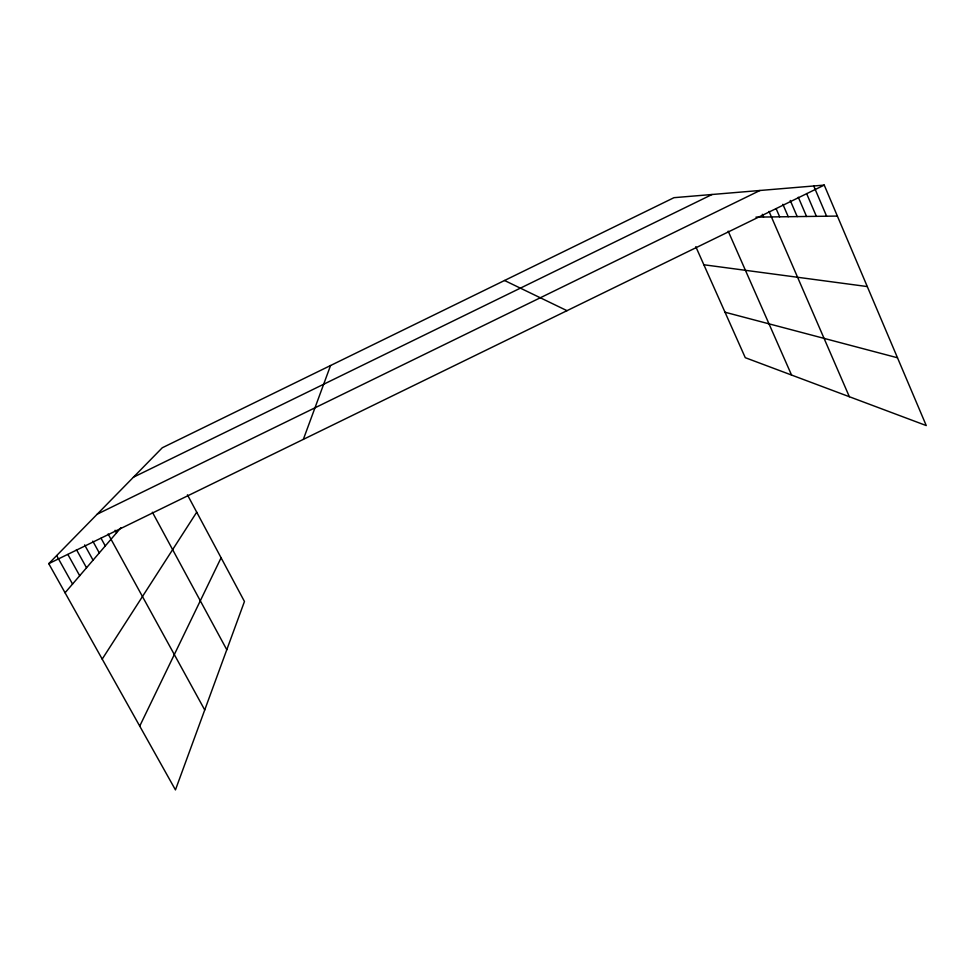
<?xml version="1.0" encoding="UTF-8"?>
<svg xmlns="http://www.w3.org/2000/svg" width="975" height="975" viewBox="0 0 975 975"><rect width="100%" height="100%" fill="white"/><g stroke="black" fill="none" stroke-linecap="round" stroke-linejoin="round"><path stroke-width="1.46" d="M303.347 439.372L330.562 365.515M139.73 726.107L221.093 557.798M102.204 659.1L196.718 512.204M65.057 592.776L120.924 527.719M187.432 494.825L244.457 601.49L175.451 789.896L48.75 563.648L162.277 447.769L673.969 197.681L824.241 185.104L926.25 425.563L745.278 357.691L695.797 246.675M133.441 477.189L712.055 194.5M97.232 514.154L759.976 190.491M48.75 563.648L824.241 185.104M755.966 217.132L837.379 216.072M703.852 264.761L867.287 286.565M725.01 312.219L897.5 357.776M504.538 280.495L567.011 310.672M56.66 555.579L72.552 584.049M67.897 554.507L79.694 575.725M84.618 544.928L93.052 560.174M76.44 549.607L86.531 567.779M92.808 541.149L99.292 552.91M108.115 533.971L204.726 709.946M101.047 538.261L105.276 545.939M115.099 530.266L116.512 532.85M152.393 512.228L226.785 649.74M728.191 231.16L791.542 375.034M769.019 211.368L849.347 396.715M762.352 214.305L763.547 217.035M782.876 204.299L788.239 216.718M776.149 208.723L779.659 216.828M790.262 200.472L797.197 216.596M806.605 193.538L816.355 216.353M798.318 197.243L806.557 216.474M813.747 185.993L826.617 216.218"/></g></svg>
